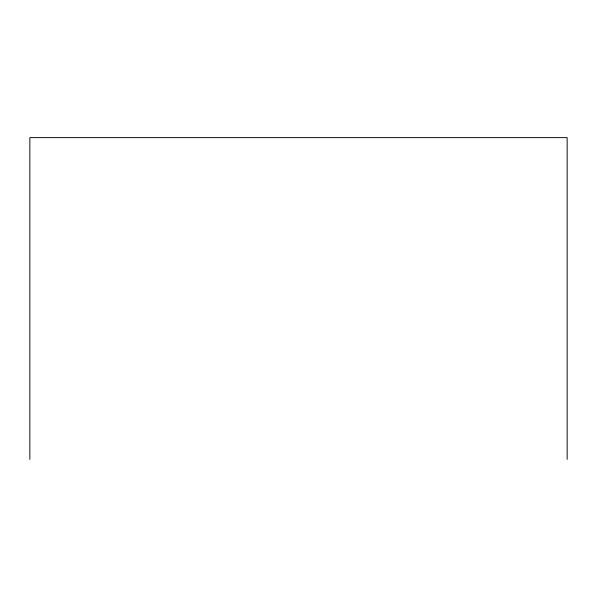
<?xml version="1.0" encoding="UTF-8"?>
<svg xmlns="http://www.w3.org/2000/svg" width="597" height="597" viewBox="0 0 597 597"><rect width="100%" height="100%" fill="white"/><g stroke="black" fill="none" stroke-linecap="round" stroke-linejoin="round"><path stroke-width="0.9" d="M567.15 459.369L567.15 137.631L29.85 137.631L29.85 459.369"/></g></svg>
